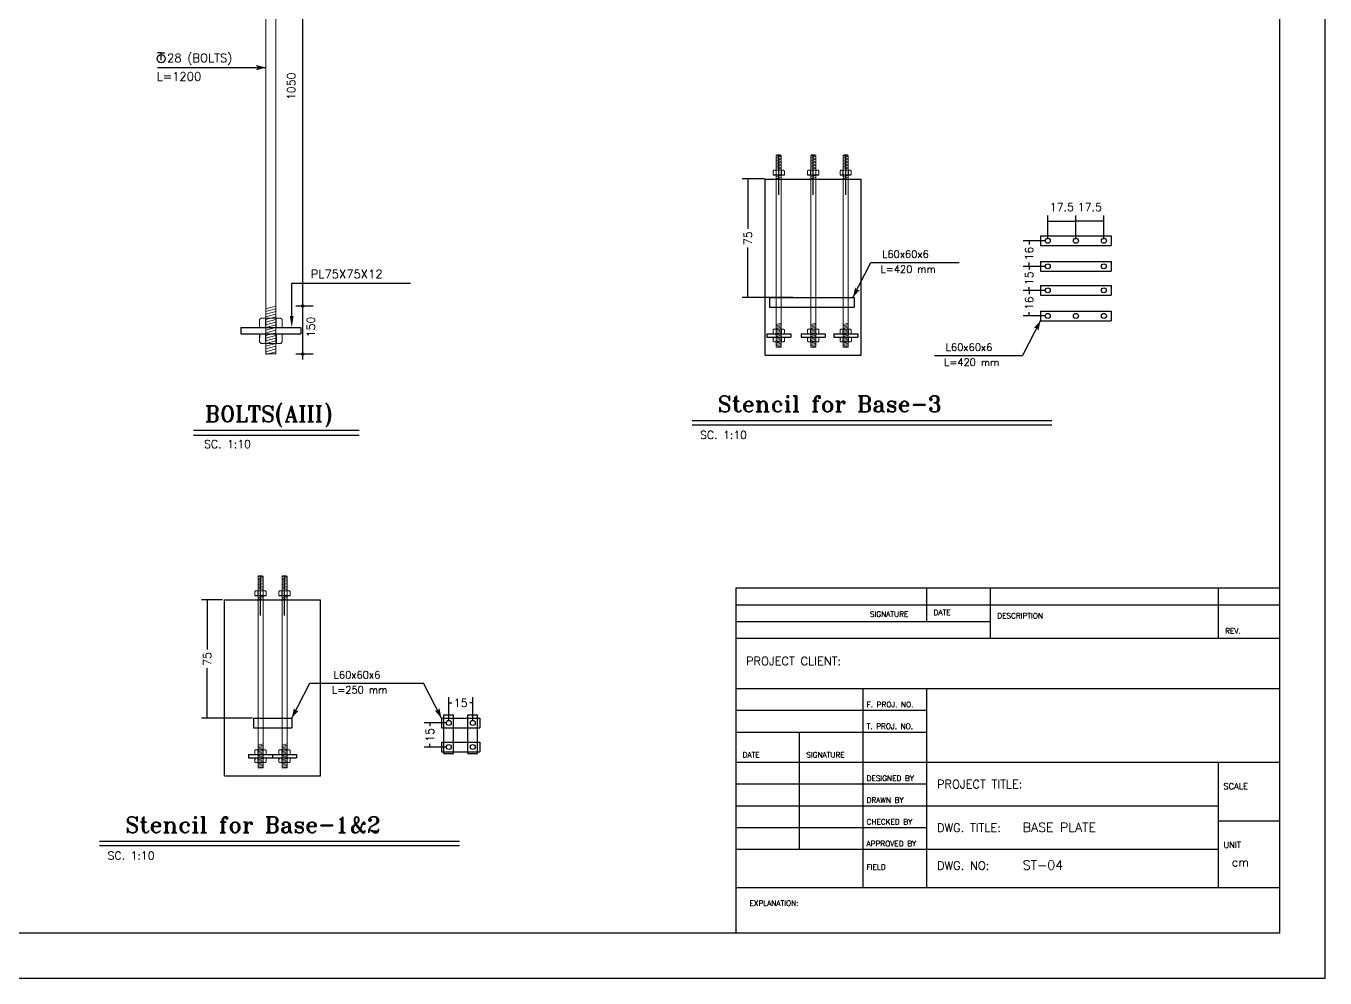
# Model space of a CAD drawing. Header units: inches. Extents: x 460503 to 460688, y 47570 to 48852.
# Drawn here: x 460549.58 to 460590.15, y 48649.44 to 48679.17 of the extents above; entities that cross this region are included whole.
import ezdxf
from ezdxf import colors
from ezdxf.entities.mleader import LeaderData, LeaderLine
from ezdxf.math import Vec2, Vec3

# ---------------------------------------------------------------- set-up
doc = ezdxf.new("R2010")
doc.units = ezdxf.units.IN
doc.header["$MEASUREMENT"] = 0
doc.linetypes.add('HIDDEN', pattern=[0.375, 0.25, -0.125])
for name, color, linetype in [('1', 1, 'Continuous'), ('1R', 1, 'Continuous'), ('3', 3, 'HIDDEN'), ('3G', 3, 'Continuous'), ('4C', 4, 'Continuous'), ('6M', 6, 'Continuous'), ('DIM', 8, 'Continuous'), ('E10', 3, 'Continuous'), ('lateral brace', 5, 'Continuous'), ('Layer4', 118, 'Continuous')]:
    doc.layers.add(name, color=color, linetype=linetype)
doc.layers.add('2', color=2, linetype='Continuous', lineweight=9)
doc.styles.add('E100', font='SIMPLEX.shx', dxfattribs={"width": 0.7})
doc.styles.add('ROMANS', font='ROMANS', dxfattribs={"width": 0.8})
doc.styles.add('ROMANT', font='romant')
doc.styles.get("Standard").update_dxf_attribs({"font": 'arial.ttf'})
doc.dimstyles.new('1-50', dxfattribs={"dimscale": 0, "dimtxt": 0.25, "dimasz": 0.18, "dimexe": 0.18, "dimexo": 0.0625, "dimgap": 0.09, "dimtad": 0, "dimdec": 0, "dimlfac": 50, "dimzin": 0, "dimdsep": 46, "dimtxsty": 'ROMANT', "dimblk": 'OBLIQUE', "dimcen": 0.09, "dimclrd": 1, "dimclre": 1, "dimclrt": 2, "dimadec": 0, "dimazin": 0, "dimtfac": 1, "dimtdec": 0, "dimtofl": 0, "dimtmove": 2, "dimatfit": 3, "dimldrblk": 'OBLIQUE', "dimfxl": 0.18, "dimtolj": 1, "dimtzin": 0, "dimarcsym": 0})

# ---------------------------------------------------------------- blocks, each defined once
blk = doc.blocks.new('*D769')
at = {"color": 1, "lineweight": -2, "transparency": 16777216}
for p, q in [((460555.716, 48661.25), (460555.058, 48661.25)), ((460555.238, 48661.25), (460555.238, 48659.693)), ((460555.238, 48657.55), (460555.238, 48659.108)), ((460556.655, 48657.55), (460555.058, 48657.55))]:
    blk.add_line(p, q, dxfattribs=at)
at = {"layer": 'Defpoints', "color": 0, "transparency": 16777216}
for p in [(460555.778, 48661.25), (460555.238, 48657.55), (460556.717, 48657.55)]:
    blk.add_point(p, dxfattribs=at)
at = {"color": 2, "transparency": 16777216, "insert": (460555.238, 48659.4), "char_height": 0.25, "attachment_point": 5, "rotation": 90, "style": 'ROMANT'}
blk.add_mtext('\\A1;75', dxfattribs=at)
blk = doc.blocks.new('_OBLIQUE')
blk = doc.blocks.new('*D770')
at = {"color": 1, "lineweight": -2, "transparency": 16777216}
for p, q in [((460562.78, 48657.463), (460562.78, 48658.206)), ((460563.53, 48657.463), (460563.53, 48658.206)), ((460562.78, 48658.026), (460562.875, 48658.026)), ((460563.53, 48658.026), (460563.436, 48658.026))]:
    blk.add_line(p, q, dxfattribs=at)
at = {"layer": 'Defpoints', "color": 0, "transparency": 16777216}
for p in [(460563.53, 48658.026), (460562.78, 48657.4), (460563.53, 48657.4)]:
    blk.add_point(p, dxfattribs=at)
at = {"color": 2, "transparency": 16777216, "insert": (460563.155, 48658.026), "char_height": 0.25, "attachment_point": 5, "style": 'ROMANT'}
blk.add_mtext('\\A1;15', dxfattribs=at)
blk = doc.blocks.new('*D771')
at = {"color": 1, "lineweight": -2, "transparency": 16777216}
for p, q in [((460562.718, 48657.4), (460562.015, 48657.4)), ((460562.195, 48657.4), (460562.195, 48657.306)), ((460562.718, 48656.65), (460562.015, 48656.65)), ((460562.195, 48656.65), (460562.195, 48656.745))]:
    blk.add_line(p, q, dxfattribs=at)
at = {"layer": 'Defpoints', "color": 0, "transparency": 16777216}
for p in [(460562.78, 48657.4), (460562.195, 48656.65), (460562.78, 48656.65)]:
    blk.add_point(p, dxfattribs=at)
at = {"color": 2, "transparency": 16777216, "insert": (460562.195, 48657.025), "char_height": 0.25, "attachment_point": 5, "rotation": 90, "style": 'ROMANT'}
blk.add_mtext('\\A1;15', dxfattribs=at)
blk = doc.blocks.new('*D772')
at = {"color": 1, "lineweight": -2, "transparency": 16777216}
for p, q in [((460572.639, 48674.389), (460571.943, 48674.389)), ((460572.123, 48674.389), (460572.123, 48672.831)), ((460572.123, 48670.689), (460572.123, 48672.246)), ((460573.54, 48670.689), (460571.943, 48670.689))]:
    blk.add_line(p, q, dxfattribs=at)
at = {"layer": 'Defpoints', "color": 0, "transparency": 16777216}
for p in [(460572.702, 48674.389), (460572.123, 48670.689), (460573.602, 48670.689)]:
    blk.add_point(p, dxfattribs=at)
at = {"color": 2, "transparency": 16777216, "insert": (460572.123, 48672.539), "char_height": 0.25, "attachment_point": 5, "rotation": 90, "style": 'ROMANT'}
blk.add_mtext('\\A1;75', dxfattribs=at)
blk = doc.blocks.new('*D773')
at = {"color": 1, "lineweight": -2, "transparency": 16777216}
for p, q in [((460581.489, 48672.509), (460581.489, 48673.252)), ((460582.364, 48672.509), (460582.364, 48673.252)), ((460581.489, 48673.072), (460582.364, 48673.072))]:
    blk.add_line(p, q, dxfattribs=at)
at = {"layer": 'Defpoints', "color": 0, "transparency": 16777216}
for p in [(460582.364, 48673.072), (460581.489, 48672.446), (460582.364, 48672.446)]:
    blk.add_point(p, dxfattribs=at)
at = {"color": 2, "transparency": 16777216, "insert": (460581.926, 48673.512), "char_height": 0.25, "attachment_point": 5, "style": 'ROMANT'}
blk.add_mtext('\\A1;17.5', dxfattribs=at)
blk = doc.blocks.new('*D774')
at = {"color": 1, "lineweight": -2, "transparency": 16777216}
for p, q in [((460581.426, 48671.661), (460580.724, 48671.661)), ((460580.904, 48671.661), (460580.904, 48671.567)), ((460581.426, 48670.911), (460580.724, 48670.911)), ((460580.904, 48670.911), (460580.904, 48671.006))]:
    blk.add_line(p, q, dxfattribs=at)
at = {"layer": 'Defpoints', "color": 0, "transparency": 16777216}
for p in [(460581.489, 48671.661), (460580.904, 48670.911), (460581.489, 48670.911)]:
    blk.add_point(p, dxfattribs=at)
at = {"color": 2, "transparency": 16777216, "insert": (460580.904, 48671.286), "char_height": 0.25, "attachment_point": 5, "rotation": 90, "style": 'ROMANT'}
blk.add_mtext('\\A1;15', dxfattribs=at)
blk = doc.blocks.new('*D775')
at = {"color": 1, "lineweight": -2, "transparency": 16777216}
for p, q in [((460581.426, 48672.461), (460580.724, 48672.461)), ((460580.904, 48672.461), (460580.904, 48672.342)), ((460581.426, 48671.661), (460580.724, 48671.661)), ((460580.904, 48671.661), (460580.904, 48671.781))]:
    blk.add_line(p, q, dxfattribs=at)
at = {"layer": 'Defpoints', "color": 0, "transparency": 16777216}
for p in [(460581.489, 48672.461), (460580.904, 48671.661), (460581.489, 48671.661)]:
    blk.add_point(p, dxfattribs=at)
at = {"color": 2, "transparency": 16777216, "insert": (460580.904, 48672.061), "char_height": 0.25, "attachment_point": 5, "rotation": 90, "style": 'ROMANT'}
blk.add_mtext('\\A1;16', dxfattribs=at)
blk = doc.blocks.new('*D776')
at = {"color": 1, "lineweight": -2, "transparency": 16777216}
for p, q in [((460581.426, 48670.911), (460580.724, 48670.911)), ((460580.904, 48670.911), (460580.904, 48670.792)), ((460581.426, 48670.111), (460580.724, 48670.111)), ((460580.904, 48670.111), (460580.904, 48670.231))]:
    blk.add_line(p, q, dxfattribs=at)
at = {"layer": 'Defpoints', "color": 0, "transparency": 16777216}
for p in [(460581.489, 48670.911), (460580.904, 48670.111), (460581.489, 48670.111)]:
    blk.add_point(p, dxfattribs=at)
at = {"color": 2, "transparency": 16777216, "insert": (460580.904, 48670.511), "char_height": 0.25, "attachment_point": 5, "rotation": 90, "style": 'ROMANT'}
blk.add_mtext('\\A1;16', dxfattribs=at)
blk = doc.blocks.new('*D777')
at = {"color": 1, "lineweight": -2, "transparency": 16777216}
for p, q in [((460582.364, 48672.509), (460582.364, 48673.252)), ((460583.239, 48672.509), (460583.239, 48673.252)), ((460583.239, 48673.072), (460582.364, 48673.072))]:
    blk.add_line(p, q, dxfattribs=at)
at = {"layer": 'Defpoints', "color": 0, "transparency": 16777216}
for p in [(460582.364, 48673.072), (460582.364, 48672.446), (460583.239, 48672.446)]:
    blk.add_point(p, dxfattribs=at)
at = {"color": 2, "transparency": 16777216, "insert": (460582.801, 48673.512), "char_height": 0.25, "attachment_point": 5, "style": 'ROMANT'}
blk.add_mtext('\\A1;17.5', dxfattribs=at)

msp = doc.modelspace()

# ---------------------------------------------------------------- linework, layer by layer
at = {"color": 2}
for p, q in [((460572.91063777, 48674.51508068), (460573.00898435, 48674.51508068)), ((460573.00898435, 48674.51508068), (460573.16523435, 48674.51508068)), ((460573.16523435, 48674.51508068), (460573.26276368, 48674.51512842)), ((460573.9863881, 48674.51508068), (460574.08473468, 48674.51508068)), ((460574.08473468, 48674.51508068), (460574.24098468, 48674.51508068)), ((460574.24098468, 48674.51508068), (460574.338514, 48674.51512842)), ((460575.00058806, 48674.51508068), (460575.09893464, 48674.51508068)), ((460575.09893464, 48674.51508068), (460575.25518464, 48674.51508068)), ((460575.25518464, 48674.51508068), (460575.35271397, 48674.51512842)), ((460556.72671627, 48661.37691563), (460556.82506285, 48661.37691563)), ((460556.82506285, 48661.37691563), (460556.98131285, 48661.37691563)), ((460556.98131285, 48661.37691563), (460557.07884217, 48661.37696336)), ((460557.47671627, 48661.37691563), (460557.57506285, 48661.37691563)), ((460557.57506285, 48661.37691563), (460557.73131285, 48661.37691563)), ((460557.73131285, 48661.37691563), (460557.82884217, 48661.37696336))]:
    msp.add_line(p, q, dxfattribs=at)
at = {"layer": '1'}
for p, q in [((460571.74860333, 48661.60615802), (460571.74860333, 48650.85104051)), ((460571.74860333, 48661.60615802), (460571.74860333, 48652.26362406)), ((460588.72955203, 48661.60615802), (460571.74860333, 48661.60615802)), ((460577.71284497, 48660.55979984), (460577.71284497, 48661.60615802)), ((460579.70092552, 48660.03662075), (460579.70092552, 48661.60615802)), ((460586.81616116, 48660.03662075), (460586.81616116, 48661.60615802)), ((460588.72955203, 48661.08297893), (460571.74860333, 48661.08297893)), ((460579.70092552, 48660.55979984), (460571.74860333, 48660.55979984)), ((460588.72955203, 48660.03662075), (460571.74860333, 48660.03662075)), ((460588.72955203, 48658.46708347), (460571.74860333, 48658.46708347)), ((460575.72476443, 48652.26362406), (460575.72476443, 48658.46708347)), ((460577.71284497, 48652.26362406), (460577.71284497, 48658.46708347)), ((460577.71284497, 48657.78695065), (460571.74860333, 48657.78695065)), ((460577.71284497, 48657.10681784), (460571.74860333, 48657.10681784)), ((460573.73668388, 48653.4445642), (460573.73668388, 48657.10681784)), ((460577.71284497, 48656.16509547), (460571.74860333, 48656.16509547)), ((460588.72955203, 48656.16509547), (460577.71284497, 48656.16509547)), ((460586.81616116, 48652.26362406), (460586.81616116, 48656.16509547)), ((460577.71284497, 48655.48496265), (460571.74860333, 48655.48496265)), ((460586.81616116, 48654.80482983), (460571.74860333, 48654.80482983)), ((460577.71284497, 48654.12469702), (460571.74860333, 48654.12469702)), ((460588.72955203, 48654.33396865), (460586.81616116, 48654.33396865)), ((460577.71284497, 48653.4445642), (460571.74860333, 48653.4445642)), ((460586.81616116, 48653.4445642), (460577.71284497, 48653.4445642)), ((460571.74860333, 48652.26362406), (460588.72955203, 48652.26362406))]:
    msp.add_line(p, q, dxfattribs=at)
msp.add_lwpolyline([(460507.46120186, 48650.85104051), (460588.72955203, 48650.85104051), (460588.72955203, 48707.48403714), (460507.46120186, 48707.48403714)], close=True, dxfattribs=at)
at = {"layer": '1R'}
for p, q in [((460558.21786825, 48684.65067743), (460558.21786825, 48668.75009419)), ((460553.6887092, 48677.86787285), (460557.07066673, 48677.86787285)), ((460573.08710935, 48673.89008068), (460573.08710935, 48675.14008068)), ((460574.16285968, 48673.89008068), (460574.16285968, 48675.14008068)), ((460575.17705964, 48673.89008068), (460575.17705964, 48675.14008068)), ((460575.40205964, 48670.68862379), (460575.96260859, 48671.78173377)), ((460575.96260859, 48671.78173377), (460578.71861902, 48671.78173377)), ((460558.00862203, 48670.42472255), (460558.5442586, 48670.42472255)), ((460581.2637133, 48669.96905328), (460580.70316434, 48668.8759433)), ((460558.00862203, 48668.92472255), (460558.5442586, 48668.92472255)), ((460558.00862203, 48668.92472255), (460558.5442586, 48668.92472255)), ((460577.94715392, 48668.8759433), (460580.70316434, 48668.8759433)), ((460556.90318785, 48660.75191563), (460556.90318785, 48662.00191563)), ((460557.65318785, 48660.75191563), (460557.65318785, 48662.00191563)), ((460557.87818785, 48657.55045874), (460558.4387368, 48658.64356872)), ((460558.4387368, 48658.64356872), (460561.99474722, 48658.64356872)), ((460562.55529618, 48657.55045874), (460561.99474722, 48658.64356872)), ((460555.77803633, 48655.75045874), (460558.77833936, 48655.75045874))]:
    msp.add_line(p, q, dxfattribs=at)
at = {"layer": '2'}
for p, q in [((460557.07066673, 48668.92472255), (460557.07066673, 48684.36369385)), ((460557.38316673, 48668.92472255), (460557.38316673, 48684.02698317)), ((460573.00813769, 48675.10790941), (460573.16465158, 48675.08039079)), ((460573.00816068, 48675.0609593), (460573.16467457, 48675.03344068)), ((460573.00818366, 48675.01400918), (460573.16469756, 48674.98649056)), ((460573.00820665, 48674.96705907), (460573.16523435, 48674.93945011)), ((460573.00820665, 48674.920113), (460573.16523435, 48674.89250404)), ((460573.00820665, 48674.87316692), (460573.16523435, 48674.84555797)), ((460573.00820665, 48674.82622085), (460573.16523435, 48674.79861189)), ((460573.0402691, 48675.13912085), (460573.00898435, 48675.10780545)), ((460573.00898435, 48669.1383198), (460573.00898435, 48675.10780545)), ((460573.00898435, 48675.10780545), (460573.0090648, 48674.94348005)), ((460573.02889266, 48675.12773326), (460573.16464009, 48675.10386585)), ((460573.03942291, 48675.13827383), (460573.13332314, 48675.1383198)), ((460573.13332314, 48675.1383198), (460573.16463854, 48675.10703505)), ((460573.16463854, 48675.10703505), (460573.16471899, 48674.94270965)), ((460573.16523435, 48669.1383198), (460573.16523435, 48674.93945011)), ((460574.08388802, 48675.10790941), (460574.24040191, 48675.08039079)), ((460574.08391101, 48675.0609593), (460574.2404249, 48675.03344068)), ((460574.08393399, 48675.01400918), (460574.24044788, 48674.98649056)), ((460574.08395698, 48674.96705907), (460574.24098468, 48674.93945011)), ((460574.08395698, 48674.920113), (460574.24098468, 48674.89250404)), ((460574.08395698, 48674.87316692), (460574.24098468, 48674.84555797)), ((460574.08395698, 48674.82622085), (460574.24098468, 48674.79861189)), ((460574.11601943, 48675.13912085), (460574.08473468, 48675.10780545)), ((460574.08473468, 48669.1383198), (460574.08473468, 48675.10780545)), ((460574.08473468, 48675.10780545), (460574.08481513, 48674.94348005)), ((460574.10464299, 48675.12773326), (460574.24039042, 48675.10386585)), ((460574.11517324, 48675.13827383), (460574.20907347, 48675.1383198)), ((460574.20907347, 48675.1383198), (460574.24038887, 48675.10703505)), ((460574.24038887, 48675.10703505), (460574.24046932, 48674.94270965)), ((460574.24098468, 48669.1383198), (460574.24098468, 48674.93945011)), ((460575.09808798, 48675.10790941), (460575.25460187, 48675.08039079)), ((460575.09811097, 48675.0609593), (460575.25462486, 48675.03344068)), ((460575.09813395, 48675.01400918), (460575.25464785, 48674.98649056)), ((460575.09815694, 48674.96705907), (460575.25518464, 48674.93945011)), ((460575.09815694, 48674.920113), (460575.25518464, 48674.89250404)), ((460575.09815694, 48674.87316692), (460575.25518464, 48674.84555797)), ((460575.09815694, 48674.82622085), (460575.25518464, 48674.79861189)), ((460575.13021939, 48675.13912085), (460575.09893464, 48675.10780545)), ((460575.09893464, 48669.1383198), (460575.09893464, 48675.10780545)), ((460575.09893464, 48675.10780545), (460575.09901509, 48674.94348005)), ((460575.11884295, 48675.12773326), (460575.25459038, 48675.10386585)), ((460575.1293732, 48675.13827383), (460575.22327343, 48675.1383198)), ((460575.22327343, 48675.1383198), (460575.25458883, 48675.10703505)), ((460575.25458883, 48675.10703505), (460575.25466928, 48674.94270965)), ((460575.25518464, 48669.1383198), (460575.25518464, 48674.93945011)), ((460572.9105775, 48674.63818329), (460572.93404107, 48674.66166984)), ((460572.9105775, 48674.63818329), (460572.91063777, 48674.51508068)), ((460572.93404107, 48674.66166984), (460573.23921681, 48674.66181925)), ((460573.00189854, 48674.66170306), (460573.00197033, 48674.51508068)), ((460573.00820665, 48674.77927478), (460573.16523435, 48674.75166582)), ((460573.00820665, 48674.7323287), (460573.16523435, 48674.70471975)), ((460573.00831439, 48674.51498706), (460573.00844641, 48674.24532)), ((460573.00831681, 48674.51004263), (460573.1648307, 48674.48252402)), ((460573.00833979, 48674.46309252), (460573.16485369, 48674.4355739)), ((460573.00836278, 48674.41614241), (460573.16487667, 48674.38862379)), ((460573.17135933, 48674.66178603), (460573.17143116, 48674.51508068)), ((460573.26270336, 48674.63835568), (460573.23921681, 48674.66181925)), ((460573.26270336, 48674.63835568), (460573.2627637, 48674.51508068)), ((460573.98632783, 48674.63818329), (460574.00979139, 48674.66166984)), ((460573.98632783, 48674.63818329), (460573.9863881, 48674.51508068)), ((460574.00979139, 48674.66166984), (460574.31496714, 48674.66181925)), ((460574.07764887, 48674.66170306), (460574.07772066, 48674.51508068)), ((460574.08395698, 48674.77927478), (460574.24098468, 48674.75166582)), ((460574.08395698, 48674.7323287), (460574.24098468, 48674.70471975)), ((460574.08406471, 48674.51498706), (460574.08419674, 48674.24532)), ((460574.08406713, 48674.51004263), (460574.24058103, 48674.48252402)), ((460574.08409012, 48674.46309252), (460574.24060401, 48674.4355739)), ((460574.08411311, 48674.41614241), (460574.240627, 48674.38862379)), ((460574.24710966, 48674.66178603), (460574.24718149, 48674.51508068)), ((460574.33845369, 48674.63835568), (460574.31496714, 48674.66181925)), ((460574.33845369, 48674.63835568), (460574.33851403, 48674.51508068)), ((460575.00052779, 48674.63818329), (460575.02399135, 48674.66166984)), ((460575.00052779, 48674.63818329), (460575.00058806, 48674.51508068)), ((460575.02399135, 48674.66166984), (460575.3291671, 48674.66181925)), ((460575.09184883, 48674.66170306), (460575.09192062, 48674.51508068)), ((460575.09815694, 48674.77927478), (460575.25518464, 48674.75166582)), ((460575.09815694, 48674.7323287), (460575.25518464, 48674.70471975)), ((460575.09826468, 48674.51498706), (460575.0983967, 48674.24532)), ((460575.0982671, 48674.51004263), (460575.25478099, 48674.48252402)), ((460575.09829008, 48674.46309252), (460575.25480397, 48674.4355739)), ((460575.09831307, 48674.41614241), (460575.25482696, 48674.38862379)), ((460575.26130962, 48674.66178603), (460575.26138145, 48674.51508068)), ((460575.35265365, 48674.63835568), (460575.3291671, 48674.66181925)), ((460575.35265365, 48674.63835568), (460575.35271399, 48674.51508068)), ((460557.38316673, 48670.41959553), (460557.07066673, 48670.33586141)), ((460557.38316673, 48670.33586141), (460557.07066673, 48670.25212729)), ((460556.87385303, 48669.99586585), (460556.92078016, 48670.04283896)), ((460556.87385303, 48669.99586585), (460556.87397371, 48669.74937775)), ((460556.92078016, 48670.04283896), (460557.53113165, 48670.04313778)), ((460557.05649512, 48670.0429054), (460557.05663878, 48669.74946718)), ((460557.38316673, 48670.25212729), (460557.07066673, 48670.16839316)), ((460557.38316673, 48670.16839316), (460557.07066673, 48670.08465904)), ((460557.38316673, 48670.08465904), (460557.07066673, 48670.00092492)), ((460557.38316673, 48670.00092492), (460557.07066673, 48669.91719079)), ((460557.3954167, 48670.04307133), (460557.39556036, 48669.74963312)), ((460557.57810475, 48669.99621065), (460557.53113165, 48670.04313778)), ((460557.57810475, 48669.99621065), (460557.57822543, 48669.74972255)), ((460556.87479083, 48669.30323442), (460556.87479083, 48669.54972255)), ((460556.87479083, 48669.54972255), (460557.57904263, 48669.54972255)), ((460557.05745592, 48669.2562843), (460557.05745592, 48669.54972255)), ((460557.38316673, 48669.91719079), (460557.07066673, 48669.83345667)), ((460557.38316673, 48669.83345667), (460557.07066673, 48669.74972255)), ((460557.38316673, 48669.74972255), (460557.07066673, 48669.66598843)), ((460557.38316673, 48669.66598843), (460557.07066673, 48669.5822543)), ((460557.38316673, 48669.5822543), (460557.07066673, 48669.49852018)), ((460557.39637754, 48669.2562843), (460557.39637754, 48669.54972255)), ((460557.57904263, 48669.30323442), (460557.57904263, 48669.54972255)), ((460572.9105775, 48669.67389145), (460572.93404107, 48669.697378)), ((460572.9105775, 48669.67389145), (460572.91063784, 48669.5506474)), ((460572.93404107, 48669.697378), (460573.23921681, 48669.69752741)), ((460573.00189854, 48669.69741123), (460573.00197038, 48669.55069212)), ((460573.16523435, 48669.88575629), (460573.00898435, 48669.84388923)), ((460573.16523435, 48669.84388923), (460573.00898435, 48669.80202217)), ((460573.16523435, 48669.80202217), (460573.00898435, 48669.76015511)), ((460573.16523435, 48669.76015511), (460573.00898435, 48669.71828805)), ((460573.16523435, 48669.71828805), (460573.00898435, 48669.67642098)), ((460573.16523435, 48669.67642098), (460573.00898435, 48669.63455392)), ((460573.16523435, 48669.63455392), (460573.00898435, 48669.59268686)), ((460573.16523435, 48669.59268686), (460573.00898435, 48669.5508198)), ((460573.16523435, 48669.5508198), (460573.00898435, 48669.50895274)), ((460573.17135933, 48669.69749419), (460573.17143117, 48669.55077508)), ((460573.26270336, 48669.67406385), (460573.23921681, 48669.69752741)), ((460573.26270336, 48669.67406385), (460573.2627637, 48669.5508198)), ((460573.98632783, 48669.67389145), (460574.00979139, 48669.697378)), ((460573.98632783, 48669.67389145), (460573.98638817, 48669.5506474)), ((460574.00979139, 48669.697378), (460574.31496714, 48669.69752741)), ((460574.07764887, 48669.69741123), (460574.0777207, 48669.55069212)), ((460574.24098468, 48669.88575629), (460574.08473468, 48669.84388923)), ((460574.24098468, 48669.84388923), (460574.08473468, 48669.80202217)), ((460574.24098468, 48669.80202217), (460574.08473468, 48669.76015511)), ((460574.24098468, 48669.76015511), (460574.08473468, 48669.71828805)), ((460574.24098468, 48669.71828805), (460574.08473468, 48669.67642098)), ((460574.24098468, 48669.67642098), (460574.08473468, 48669.63455392)), ((460574.24098468, 48669.63455392), (460574.08473468, 48669.59268686)), ((460574.24098468, 48669.59268686), (460574.08473468, 48669.5508198)), ((460574.24098468, 48669.5508198), (460574.08473468, 48669.50895274)), ((460574.24710966, 48669.69749419), (460574.24718149, 48669.55077508)), ((460574.33845369, 48669.67406385), (460574.31496714, 48669.69752741)), ((460574.33845369, 48669.67406385), (460574.33851403, 48669.5508198)), ((460575.00052779, 48669.67389145), (460575.02399135, 48669.697378)), ((460575.00052779, 48669.67389145), (460575.00058813, 48669.5506474)), ((460575.02399135, 48669.697378), (460575.3291671, 48669.69752741)), ((460575.09184883, 48669.69741123), (460575.09192066, 48669.55069212)), ((460575.25518464, 48669.88575629), (460575.09893464, 48669.84388923)), ((460575.25518464, 48669.84388923), (460575.09893464, 48669.80202217)), ((460575.25518464, 48669.80202217), (460575.09893464, 48669.76015511)), ((460575.25518464, 48669.76015511), (460575.09893464, 48669.71828805)), ((460575.25518464, 48669.71828805), (460575.09893464, 48669.67642098)), ((460575.25518464, 48669.67642098), (460575.09893464, 48669.63455392)), ((460575.25518464, 48669.63455392), (460575.09893464, 48669.59268686)), ((460575.25518464, 48669.59268686), (460575.09893464, 48669.5508198)), ((460575.25518464, 48669.5508198), (460575.09893464, 48669.50895274)), ((460575.26130962, 48669.69749419), (460575.26138145, 48669.55077508)), ((460575.35265365, 48669.67406385), (460575.3291671, 48669.69752741)), ((460575.35265365, 48669.67406385), (460575.35271399, 48669.5508198)), ((460556.87479083, 48669.30323442), (460556.92174095, 48669.2562843)), ((460556.92174095, 48669.2562843), (460557.53209251, 48669.2562843)), ((460557.38316673, 48669.49852018), (460557.07066673, 48669.41478606)), ((460557.38316673, 48669.41478606), (460557.07066673, 48669.33105194)), ((460557.38316673, 48669.33105194), (460557.07066673, 48669.24731781)), ((460557.38316673, 48669.24731781), (460557.07066673, 48669.16358369)), ((460557.38316673, 48669.16358369), (460557.07066673, 48669.07984957)), ((460557.57904263, 48669.30323442), (460557.53209251, 48669.2562843)), ((460572.9110464, 48669.32757573), (460572.9110464, 48669.4508198)), ((460572.9110464, 48669.4508198), (460573.2631723, 48669.4508198)), ((460572.9110464, 48669.32757573), (460572.93452146, 48669.30410067)), ((460572.93452146, 48669.30410067), (460573.23969724, 48669.30410067)), ((460573.00237895, 48669.30410067), (460573.00237895, 48669.4508198)), ((460573.16523435, 48669.50895274), (460573.00898435, 48669.46708568)), ((460573.16523435, 48669.46708568), (460573.00898435, 48669.42521862)), ((460573.16523435, 48669.42521862), (460573.00898435, 48669.38335155)), ((460573.16523435, 48669.38335155), (460573.00898435, 48669.34148449)), ((460573.16523435, 48669.34148449), (460573.00898435, 48669.29961743)), ((460573.16523435, 48669.29961743), (460573.00898435, 48669.25775037)), ((460573.16523435, 48669.25775037), (460573.00898435, 48669.21588331)), ((460573.16523435, 48669.21588331), (460573.00898435, 48669.17401625)), ((460573.16523435, 48669.17401625), (460573.00898435, 48669.13214919)), ((460573.00898435, 48669.1383198), (460573.16523435, 48669.1383198)), ((460573.17183976, 48669.30410067), (460573.17183976, 48669.4508198)), ((460573.2631723, 48669.32757573), (460573.23969724, 48669.30410067)), ((460573.2631723, 48669.32757573), (460573.2631723, 48669.4508198)), ((460573.98679673, 48669.32757573), (460573.98679673, 48669.4508198)), ((460573.98679673, 48669.4508198), (460574.33892263, 48669.4508198)), ((460573.98679673, 48669.32757573), (460574.01027179, 48669.30410067)), ((460574.01027179, 48669.30410067), (460574.31544757, 48669.30410067)), ((460574.07812927, 48669.30410067), (460574.07812927, 48669.4508198)), ((460574.24098468, 48669.50895274), (460574.08473468, 48669.46708568)), ((460574.24098468, 48669.46708568), (460574.08473468, 48669.42521862)), ((460574.24098468, 48669.42521862), (460574.08473468, 48669.38335155)), ((460574.24098468, 48669.38335155), (460574.08473468, 48669.34148449)), ((460574.24098468, 48669.34148449), (460574.08473468, 48669.29961743)), ((460574.24098468, 48669.29961743), (460574.08473468, 48669.25775037)), ((460574.24098468, 48669.25775037), (460574.08473468, 48669.21588331)), ((460574.24098468, 48669.21588331), (460574.08473468, 48669.17401625)), ((460574.24098468, 48669.17401625), (460574.08473468, 48669.13214919)), ((460574.08473468, 48669.1383198), (460574.24098468, 48669.1383198)), ((460574.24759008, 48669.30410067), (460574.24759008, 48669.4508198)), ((460574.33892263, 48669.32757573), (460574.31544757, 48669.30410067)), ((460574.33892263, 48669.32757573), (460574.33892263, 48669.4508198)), ((460575.00099669, 48669.32757573), (460575.00099669, 48669.4508198)), ((460575.00099669, 48669.4508198), (460575.35312259, 48669.4508198)), ((460575.00099669, 48669.32757573), (460575.02447175, 48669.30410067)), ((460575.02447175, 48669.30410067), (460575.32964753, 48669.30410067)), ((460575.09232923, 48669.30410067), (460575.09232923, 48669.4508198)), ((460575.25518464, 48669.50895274), (460575.09893464, 48669.46708568)), ((460575.25518464, 48669.46708568), (460575.09893464, 48669.42521862)), ((460575.25518464, 48669.42521862), (460575.09893464, 48669.38335155)), ((460575.25518464, 48669.38335155), (460575.09893464, 48669.34148449)), ((460575.25518464, 48669.34148449), (460575.09893464, 48669.29961743)), ((460575.25518464, 48669.29961743), (460575.09893464, 48669.25775037)), ((460575.25518464, 48669.25775037), (460575.09893464, 48669.21588331)), ((460575.25518464, 48669.21588331), (460575.09893464, 48669.17401625)), ((460575.25518464, 48669.17401625), (460575.09893464, 48669.13214919)), ((460575.09893464, 48669.1383198), (460575.25518464, 48669.1383198)), ((460575.26179004, 48669.30410067), (460575.26179004, 48669.4508198)), ((460575.35312259, 48669.32757573), (460575.32964753, 48669.30410067)), ((460575.35312259, 48669.32757573), (460575.35312259, 48669.4508198)), ((460557.38316673, 48669.07984957), (460557.07066673, 48668.99611545)), ((460557.38316673, 48668.99611545), (460557.07066673, 48668.91238132)), ((460557.07066673, 48668.92472255), (460557.38316673, 48668.92472255)), ((460556.82421619, 48661.96974436), (460556.98073008, 48661.94222574)), ((460556.82423917, 48661.92279425), (460556.98075307, 48661.89527563)), ((460556.82426216, 48661.87584413), (460556.98077605, 48661.84832551)), ((460556.82428515, 48661.82889402), (460556.98131285, 48661.80128506)), ((460556.8563476, 48662.0009558), (460556.82506285, 48661.9696404)), ((460556.82506285, 48656.00015475), (460556.82506285, 48661.9696404)), ((460556.82506285, 48661.9696404), (460556.8251433, 48661.805315)), ((460556.84497116, 48661.98956821), (460556.98071859, 48661.9657008)), ((460556.85550141, 48662.00010877), (460556.94940163, 48662.00015475)), ((460556.94940163, 48662.00015475), (460556.98071703, 48661.96887)), ((460556.98071703, 48661.96887), (460556.98079749, 48661.80454459)), ((460557.57421619, 48661.96974436), (460557.73073008, 48661.94222574)), ((460557.57423917, 48661.92279425), (460557.73075307, 48661.89527563)), ((460557.57426216, 48661.87584413), (460557.73077605, 48661.84832551)), ((460557.57428515, 48661.82889402), (460557.73131285, 48661.80128506)), ((460557.6063476, 48662.0009558), (460557.57506285, 48661.9696404)), ((460557.57506285, 48656.00015475), (460557.57506285, 48661.9696404)), ((460557.57506285, 48661.9696404), (460557.5751433, 48661.805315)), ((460557.59497116, 48661.98956821), (460557.73071859, 48661.9657008)), ((460557.60550141, 48662.00010877), (460557.69940163, 48662.00015475)), ((460557.69940163, 48662.00015475), (460557.73071703, 48661.96887)), ((460557.73071703, 48661.96887), (460557.73079749, 48661.80454459)), ((460556.726656, 48661.50001823), (460556.75011956, 48661.52350478)), ((460556.726656, 48661.50001823), (460556.72671627, 48661.37691563)), ((460556.75011956, 48661.52350478), (460557.05529531, 48661.5236542)), ((460556.81797704, 48661.52353801), (460556.81804882, 48661.37691563)), ((460556.82428515, 48661.78194794), (460556.98131285, 48661.75433899)), ((460556.82428515, 48661.73500187), (460556.98131285, 48661.70739291)), ((460556.82428515, 48661.6880558), (460556.98131285, 48661.66044684)), ((460556.82428515, 48661.64110972), (460556.98131285, 48661.61350077)), ((460556.82428515, 48661.59416365), (460556.98131285, 48661.56655469)), ((460556.98131285, 48656.00015475), (460556.98131285, 48661.80128506)), ((460556.98743783, 48661.52362097), (460556.98750965, 48661.37691563)), ((460557.07878186, 48661.50019063), (460557.05529531, 48661.5236542)), ((460557.07878186, 48661.50019063), (460557.0788422, 48661.37691563)), ((460557.476656, 48661.50001823), (460557.50011956, 48661.52350478)), ((460557.476656, 48661.50001823), (460557.47671627, 48661.37691563)), ((460557.50011956, 48661.52350478), (460557.80529531, 48661.5236542)), ((460557.56797704, 48661.52353801), (460557.56804882, 48661.37691563)), ((460557.57428515, 48661.78194794), (460557.73131285, 48661.75433899)), ((460557.57428515, 48661.73500187), (460557.73131285, 48661.70739291)), ((460557.57428515, 48661.6880558), (460557.73131285, 48661.66044684)), ((460557.57428515, 48661.64110972), (460557.73131285, 48661.61350077)), ((460557.57428515, 48661.59416365), (460557.73131285, 48661.56655469)), ((460557.73131285, 48656.00015475), (460557.73131285, 48661.80128506)), ((460557.73743783, 48661.52362097), (460557.73750965, 48661.37691563)), ((460557.82878186, 48661.50019063), (460557.80529531, 48661.5236542)), ((460557.82878186, 48661.50019063), (460557.8288422, 48661.37691563)), ((460556.82439288, 48661.37682201), (460556.82452491, 48661.10715495)), ((460556.8243953, 48661.37187758), (460556.9809092, 48661.34435896)), ((460556.82441829, 48661.32492747), (460556.98093218, 48661.29740885)), ((460556.82444128, 48661.27797735), (460556.98095517, 48661.25045874)), ((460557.57439288, 48661.37682201), (460557.57452491, 48661.10715495)), ((460557.5743953, 48661.37187758), (460557.7309092, 48661.34435896)), ((460557.57441829, 48661.32492747), (460557.73093218, 48661.29740885)), ((460557.57444128, 48661.27797735), (460557.73095517, 48661.25045874)), ((460556.726656, 48656.5357264), (460556.75011956, 48656.55921295)), ((460556.75011956, 48656.55921295), (460557.05529531, 48656.55936236)), ((460556.81797704, 48656.55924617), (460556.81804887, 48656.41252707)), ((460556.98131285, 48656.74759124), (460556.82506285, 48656.70572418)), ((460556.98131285, 48656.70572418), (460556.82506285, 48656.66385712)), ((460556.98131285, 48656.66385712), (460556.82506285, 48656.62199005)), ((460556.98131285, 48656.62199005), (460556.82506285, 48656.58012299)), ((460556.98131285, 48656.58012299), (460556.82506285, 48656.53825593)), ((460556.98743783, 48656.55932914), (460556.98750966, 48656.41261003)), ((460557.07878186, 48656.5358988), (460557.05529531, 48656.55936236)), ((460557.476656, 48656.5357264), (460557.50011956, 48656.55921295)), ((460557.50011956, 48656.55921295), (460557.80529531, 48656.55936236)), ((460557.56797704, 48656.55924617), (460557.56804887, 48656.41252707)), ((460557.73131285, 48656.74759124), (460557.57506285, 48656.70572418)), ((460557.73131285, 48656.70572418), (460557.57506285, 48656.66385712)), ((460557.73131285, 48656.66385712), (460557.57506285, 48656.62199005)), ((460557.73131285, 48656.62199005), (460557.57506285, 48656.58012299)), ((460557.73131285, 48656.58012299), (460557.57506285, 48656.53825593)), ((460557.73743783, 48656.55932914), (460557.73750966, 48656.41261003)), ((460557.82878186, 48656.5358988), (460557.80529531, 48656.55936236)), ((460556.726656, 48656.5357264), (460556.72671634, 48656.41248235)), ((460556.7271249, 48656.18941068), (460556.7271249, 48656.31265475)), ((460556.7271249, 48656.31265475), (460557.0792508, 48656.31265475)), ((460556.7271249, 48656.18941068), (460556.75059996, 48656.16593562)), ((460556.75059996, 48656.16593562), (460557.05577574, 48656.16593562)), ((460556.81845744, 48656.16593562), (460556.81845744, 48656.31265475)), ((460556.98131285, 48656.53825593), (460556.82506285, 48656.49638887)), ((460556.98131285, 48656.49638887), (460556.82506285, 48656.45452181)), ((460556.98131285, 48656.45452181), (460556.82506285, 48656.41265475)), ((460556.98131285, 48656.41265475), (460556.82506285, 48656.37078769)), ((460556.98131285, 48656.37078769), (460556.82506285, 48656.32892063)), ((460556.98131285, 48656.32892063), (460556.82506285, 48656.28705356)), ((460556.98131285, 48656.28705356), (460556.82506285, 48656.2451865)), ((460556.98131285, 48656.2451865), (460556.82506285, 48656.20331944)), ((460556.98131285, 48656.20331944), (460556.82506285, 48656.16145238)), ((460556.98131285, 48656.16145238), (460556.82506285, 48656.11958532)), ((460556.98791825, 48656.16593562), (460556.98791825, 48656.31265475)), ((460557.0792508, 48656.18941068), (460557.05577574, 48656.16593562)), ((460557.07878186, 48656.5358988), (460557.0788422, 48656.41265475)), ((460557.0792508, 48656.18941068), (460557.0792508, 48656.31265475)), ((460557.476656, 48656.5357264), (460557.47671634, 48656.41248235)), ((460557.4771249, 48656.18941068), (460557.4771249, 48656.31265475)), ((460557.4771249, 48656.31265475), (460557.8292508, 48656.31265475)), ((460557.4771249, 48656.18941068), (460557.50059996, 48656.16593562)), ((460557.50059996, 48656.16593562), (460557.80577574, 48656.16593562)), ((460557.56845744, 48656.16593562), (460557.56845744, 48656.31265475)), ((460557.73131285, 48656.53825593), (460557.57506285, 48656.49638887)), ((460557.73131285, 48656.49638887), (460557.57506285, 48656.45452181)), ((460557.73131285, 48656.45452181), (460557.57506285, 48656.41265475)), ((460557.73131285, 48656.41265475), (460557.57506285, 48656.37078769)), ((460557.73131285, 48656.37078769), (460557.57506285, 48656.32892063)), ((460557.73131285, 48656.32892063), (460557.57506285, 48656.28705356)), ((460557.73131285, 48656.28705356), (460557.57506285, 48656.2451865)), ((460557.73131285, 48656.2451865), (460557.57506285, 48656.20331944)), ((460557.73131285, 48656.20331944), (460557.57506285, 48656.16145238)), ((460557.73131285, 48656.16145238), (460557.57506285, 48656.11958532)), ((460557.73791825, 48656.16593562), (460557.73791825, 48656.31265475)), ((460557.8292508, 48656.18941068), (460557.80577574, 48656.16593562)), ((460557.82878186, 48656.5358988), (460557.8288422, 48656.41265475)), ((460557.8292508, 48656.18941068), (460557.8292508, 48656.31265475)), ((460556.98131285, 48656.11958532), (460556.82506285, 48656.07771826)), ((460556.98131285, 48656.07771826), (460556.82506285, 48656.0358512)), ((460556.98131285, 48656.0358512), (460556.82506285, 48655.99398413)), ((460556.82506285, 48656.00015475), (460556.98131285, 48656.00015475)), ((460557.73131285, 48656.11958532), (460557.57506285, 48656.07771826)), ((460557.73131285, 48656.07771826), (460557.57506285, 48656.0358512)), ((460557.73131285, 48656.0358512), (460557.57506285, 48655.99398413)), ((460557.57506285, 48656.00015475), (460557.73131285, 48656.00015475))]:
    msp.add_line(p, q, dxfattribs=at)
at = {"layer": '3'}
for points in [[(460557.07066673, 48677.86787285), (460556.81343142, 48677.86787285), (460556.75703207, 48677.95192886)], [(460557.07066673, 48677.86787285), (460556.81343142, 48677.86787285), (460556.75703207, 48677.78381685)]]:
    msp.add_solid(points, dxfattribs=at)
at = {"layer": '3G'}
for p, q in [((460553.79916684, 48678.32529103), (460553.68710018, 48678.32529103)), ((460553.79916684, 48678.32529103), (460553.91123351, 48678.32529103)), ((460553.79916684, 48678.09590481), (460553.79916684, 48678.32529103)), ((460572.66270816, 48668.88862379), (460572.66270816, 48674.38862379)), ((460572.66270816, 48674.38862379), (460575.66301119, 48674.38862379)), ((460575.66301119, 48668.88862379), (460575.66301119, 48674.38862379)), ((460581.2637133, 48672.61132018), (460583.4637133, 48672.61132018)), ((460581.2637133, 48672.61132018), (460581.2637133, 48672.31132018)), ((460583.4637133, 48672.61132018), (460583.4637133, 48672.31132018)), ((460581.2637133, 48672.31132018), (460583.4637133, 48672.31132018)), ((460581.2637133, 48671.81132018), (460583.4637133, 48671.81132018)), ((460581.2637133, 48671.81132018), (460581.2637133, 48671.51132018)), ((460583.4637133, 48671.81132018), (460583.4637133, 48671.51132018)), ((460581.2637133, 48671.51132018), (460583.4637133, 48671.51132018)), ((460581.2637133, 48671.06132018), (460583.4637133, 48671.06132018)), ((460581.2637133, 48671.06132018), (460581.2637133, 48670.76132018)), ((460581.2637133, 48670.76132018), (460583.4637133, 48670.76132018)), ((460583.4637133, 48671.06132018), (460583.4637133, 48670.76132018)), ((460572.79753297, 48670.68862379), (460575.43673293, 48670.68862379)), ((460572.79753297, 48670.68862379), (460572.79753297, 48670.38862379)), ((460572.79753297, 48670.38862379), (460575.43673293, 48670.38862379)), ((460575.43673293, 48670.68862379), (460575.43673293, 48670.38862379)), ((460581.2637133, 48670.26132018), (460583.4637133, 48670.26132018)), ((460581.2637133, 48670.26132018), (460581.2637133, 48669.96132018)), ((460581.2637133, 48669.96132018), (460583.4637133, 48669.96132018)), ((460583.4637133, 48670.26132018), (460583.4637133, 48669.96132018)), ((460556.28941673, 48669.74972255), (460558.16441673, 48669.74972255)), ((460556.28941673, 48669.74972255), (460556.28941673, 48669.54972255)), ((460556.28941673, 48669.54972255), (460558.16441673, 48669.54972255)), ((460558.16441673, 48669.74972255), (460558.16441673, 48669.54972255)), ((460572.71210935, 48669.5508198), (460573.46210935, 48669.5508198)), ((460572.71210935, 48669.5508198), (460572.71210935, 48669.4508198)), ((460573.46210935, 48669.5508198), (460573.46210935, 48669.4508198)), ((460573.46210935, 48669.5508198), (460573.46210935, 48669.4508198)), ((460573.78785968, 48669.5508198), (460573.78785968, 48669.4508198)), ((460573.78785968, 48669.5508198), (460574.53785968, 48669.5508198)), ((460574.53785968, 48669.5508198), (460574.53785968, 48669.4508198)), ((460574.80205964, 48669.5508198), (460574.80205964, 48669.4508198)), ((460574.80205964, 48669.5508198), (460575.55205964, 48669.5508198)), ((460574.80205964, 48669.5508198), (460574.80205964, 48669.4508198)), ((460575.55205964, 48669.5508198), (460575.55205964, 48669.4508198)), ((460572.71210935, 48669.4508198), (460573.46210935, 48669.4508198)), ((460573.78785968, 48669.4508198), (460574.53785968, 48669.4508198)), ((460574.80205964, 48669.4508198), (460575.55205964, 48669.4508198)), ((460572.66270816, 48668.88862379), (460575.66301119, 48668.88862379)), ((460570.37956313, 48666.84539907), (460581.6139245, 48666.84539907)), ((460570.37956313, 48666.71098568), (460581.6139245, 48666.71098568)), ((460554.80688477, 48666.39303961, -0.00000026), (460559.98567061, 48666.39303961, -0.00000026)), ((460555.77803633, 48655.75045874), (460555.77803633, 48661.25045874)), ((460555.77803633, 48661.25045874), (460558.77833936, 48661.25045874)), ((460558.77833936, 48655.75045874), (460558.77833936, 48661.25045874)), ((460556.67818785, 48657.55045874), (460557.87818785, 48657.55045874)), ((460556.67818785, 48657.55045874), (460556.67818785, 48657.25045874)), ((460557.87818785, 48657.55045874), (460557.87818785, 48657.25045874)), ((460562.55529618, 48657.55045874), (460563.75529618, 48657.55045874)), ((460562.55529618, 48657.55045874), (460562.55529618, 48657.25045874)), ((460562.63029618, 48656.45045874), (460562.63029618, 48657.65045874)), ((460562.63029618, 48657.65045874), (460562.93029618, 48657.65045874)), ((460562.93029618, 48656.45045874), (460562.93029618, 48657.65045874)), ((460563.38029618, 48656.45045874), (460563.38029618, 48657.65045874)), ((460563.38029618, 48657.65045874), (460563.68029618, 48657.65045874)), ((460563.68029618, 48656.45045874), (460563.68029618, 48657.65045874)), ((460563.75529618, 48657.55045874), (460563.75529618, 48657.25045874)), ((460556.67818785, 48657.25045874), (460557.87818785, 48657.25045874)), ((460562.55529618, 48657.25045874), (460563.75529618, 48657.25045874)), ((460562.55529618, 48656.80045874), (460563.75529618, 48656.80045874)), ((460562.55529618, 48656.80045874), (460562.55529618, 48656.50045874)), ((460563.75529618, 48656.80045874), (460563.75529618, 48656.50045874)), ((460556.52818785, 48656.41265475), (460557.27818785, 48656.41265475)), ((460556.52818785, 48656.41265475), (460556.52818785, 48656.31265475)), ((460556.52818785, 48656.31265475), (460557.27818785, 48656.31265475)), ((460557.27818785, 48656.41265475), (460557.27818785, 48656.31265475)), ((460557.27818785, 48656.41265475), (460558.02818785, 48656.41265475)), ((460557.27818785, 48656.41265475), (460557.27818785, 48656.31265475)), ((460557.27818785, 48656.31265475), (460558.02818785, 48656.31265475)), ((460558.02818785, 48656.41265475), (460558.02818785, 48656.31265475)), ((460562.55529618, 48656.50045874), (460563.75529618, 48656.50045874)), ((460562.63029618, 48656.45045874), (460562.93029618, 48656.45045874)), ((460563.38029618, 48656.45045874), (460563.68029618, 48656.45045874)), ((460551.87889959, 48653.70723402), (460563.11326096, 48653.70723402)), ((460551.87889959, 48653.57282063), (460563.11326096, 48653.57282063))]:
    msp.add_line(p, q, dxfattribs=at)
for centre, radius in [((460553.79916684, 48678.14687952), 0.12616125), ((460581.4887133, 48672.46132018), 0.078125), ((460582.3637133, 48672.46132018), 0.078125), ((460583.2387133, 48672.46132018), 0.078125), ((460581.4887133, 48671.66132018), 0.078125), ((460583.2387133, 48671.66132018), 0.078125), ((460581.4887133, 48670.91132018), 0.078125), ((460583.2387133, 48670.91132018), 0.078125), ((460581.4887133, 48670.11132018), 0.078125), ((460582.3637133, 48670.11132018), 0.078125), ((460583.2387133, 48670.11132018), 0.078125), ((460562.78029618, 48657.40045874), 0.078125), ((460563.53029618, 48657.40045874), 0.078125), ((460562.78029618, 48656.65045874), 0.078125), ((460563.53029618, 48656.65045874), 0.078125)]:
    msp.add_circle(centre, radius, dxfattribs=at)
for points in [[(460575.40205964, 48670.68862379), (460575.51943703, 48670.91751798), (460575.4703772, 48671.00605855)], [(460575.40205964, 48670.68862379), (460575.51943703, 48670.91751798), (460575.61996733, 48670.92934843)], [(460581.2637133, 48669.96905328), (460581.1463359, 48669.74015908), (460581.04580561, 48669.72832864)], [(460581.2637133, 48669.96905328), (460581.1463359, 48669.74015908), (460581.19539574, 48669.65161852)], [(460557.87818785, 48657.55045874), (460557.99556524, 48657.77935293), (460557.9465054, 48657.8678935)], [(460557.87818785, 48657.55045874), (460557.99556524, 48657.77935293), (460558.09609553, 48657.79118338)], [(460562.55529618, 48657.55045874), (460562.43791879, 48657.77935293), (460562.33738849, 48657.79118338)], [(460562.55529618, 48657.55045874), (460562.43791879, 48657.77935293), (460562.48697862, 48657.8678935)]]:
    msp.add_solid(points, dxfattribs=at)
at = {"layer": '6M'}
msp.add_line((460554.80688477, 48666.54303961, -0.00000026), (460559.98567061, 48666.54303961, -0.00000026), dxfattribs=at)
for centre in [(460558.21786825, 48670.42472255), (460558.21786825, 48668.92472255)]:
    msp.add_circle(centre, 0.03787945, dxfattribs=at)
at = {"layer": 'DIM'}
for p, q in [((460556.87479083, 48669.54972255), (460556.87479083, 48669.42842448)), ((460572.9110464, 48669.4508198), (460572.9110464, 48669.39017077)), ((460573.98679673, 48669.4508198), (460573.98679673, 48669.39017077)), ((460575.00099669, 48669.4508198), (460575.00099669, 48669.39017077)), ((460556.7271249, 48656.31265475), (460556.7271249, 48656.25200572)), ((460557.4771249, 48656.31265475), (460557.4771249, 48656.25200572))]:
    msp.add_line(p, q, dxfattribs=at)
msp.add_lwpolyline([(460506.04537694, 48649.43521559), (460590.14537694, 48649.43521559), (460590.14537694, 48708.89986206), (460506.04537694, 48708.89986206)], close=True, dxfattribs=at)
at = {"layer": 'lateral brace'}
msp.add_lwpolyline([(460506.04537694, 48649.43521559), (460590.14537694, 48649.43521559), (460590.14537694, 48708.89986206), (460506.04537694, 48708.89986206)], close=True, dxfattribs=at)
at = {"layer": 'Layer4'}
msp.add_lwpolyline([(460590.14537694, 48708.89986206), (460506.04537694, 48708.89986206), (460506.04537694, 48649.43521559), (460590.14537694, 48649.43521559)], close=True, dxfattribs=at)

# ---------------------------------------------------------------- texts
at = {"layer": '1', "style": 'ROMANS'}
for s, height, p in [('SIGNATURE', 0.167417309, (460575.93403606, 48660.71675356)), ('DATE', 0.167417309, (460577.92211661, 48660.76907147)), ('DESCRIPTION', 0.1674173092, (460579.91019716, 48660.66443566)), ('REV.', 0.167417309, (460587.0254328, 48660.19357447)), ('PROJECT CLIENT:', 0.2615895456, (460572.06251079, 48659.20227205)), ('F. PROJ. NO.', 0.1674173092, (460575.82940024, 48657.89158647)), ('T. PROJ. NO.', 0.1674173092, (460575.82940024, 48657.21145365)), ('DATE', 0.167417309, (460571.95787497, 48656.3220492)), ('SIGNATURE', 0.167417309, (460573.94595552, 48656.3220492)), ('DESIGNED BY', 0.1674173092, (460575.82940024, 48655.58959847)), ('PROJECT TITLE:', 0.2615895456, (460578.02675243, 48655.35795507)), ('SCALE', 0.188344473, (460586.97311489, 48655.32800893)), ('DRAWN BY', 0.167417309, (460575.82940024, 48654.90946565)), ('CHECKED BY', 0.167417309, (460575.82940024, 48654.22933283)), ('DWG. TITLE:', 0.2615895456, (460578.02675243, 48653.99768943)), ('APPROVED BY', 0.1674173092, (460575.82940024, 48653.54920002)), ('UNIT', 0.188344473, (460586.97311489, 48653.49688211)), ('FIELD', 0.167417309, (460575.82940024, 48652.81674929)), ('DWG. NO:', 0.261589546, (460578.02675243, 48652.81674929)), ('cm', 0.261589546, (460587.23470443, 48652.92138511)), ('EXPLANATION:', 0.1674173092, (460572.17270318, 48651.68801021))]:
    msp.add_text(s, height=height, dxfattribs=at).set_placement(p)
at = {"layer": '3G'}
for s, height, style, p in [('  28 (BOLTS)', 0.264, 'ROMANS', (460553.62073913, 48678.03786749)), ('L=1200', 0.264, 'ROMANS', (460553.65820625, 48677.45905571)), ('L60x60x6', 0.225, 'ROMANT', (460576.31641616, 48671.92864044)), ('PL75X75X12', 0.264, 'ROMANS', (460558.47253986, 48671.28822768)), ('L=420 mm', 0.225, 'ROMANT', (460576.26445614, 48671.4599725)), ('L60x60x6', 0.225, 'ROMANT', (460578.30096149, 48669.02284997)), ('L=420 mm', 0.225, 'ROMANT', (460578.24900147, 48668.55418203)), ('SC. 1:10', 0.249999993, 'ROMANT', (460570.62687324, 48666.27008238)), ('SC. 1:10', 0.25, 'ROMANS', (460555.13727189, 48665.98585246, -0.00000026)), ('L60x60x6', 0.225, 'ROMANT', (460559.18807143, 48658.79047539)), ('L=250 mm', 0.225, 'ROMANT', (460559.13611141, 48658.32180745)), ('SC. 1:10', 0.249999993, 'ROMANT', (460552.1262097, 48653.13191732))]:
    msp.add_text(s, height=height, dxfattribs=dict(at, style=style)).set_placement(p)
at = {"layer": '3G', "style": 'ROMANS'}
for s, p in [('1050', (460557.98789403, 48676.85430086)), ('150', (460558.59815561, 48669.44582573))]:
    msp.add_text(s, height=0.25, rotation=90, dxfattribs=at).set_placement(p)
at = {"layer": '4C', "style": 'ROMANT'}
for s, p in [('Stencil for Base-3', (460571.18296765, 48667.11241072)), ('BOLTS(AIII)', (460555.1668291, 48666.80294776, -0.00000026)), ('Stencil for Base-1&2', (460552.68230411, 48653.97424566))]:
    msp.add_text(s, height=0.5, dxfattribs=at).set_placement(p)
at = {"layer": 'E10', "color": 3, "style": 'E100'}
for s, p in [('BASE PLATE', (460580.70460128, 48653.99768943)), ('ST-04', (460580.70460128, 48652.81674929))]:
    msp.add_text(s, height=0.28865, dxfattribs=at).set_placement(p)

# ---------------------------------------------------------------- dimensions: what is measured, and where the dimension line sits
for base, p1, p2, angle, text, picture, middle in [((460572.1226846, 48670.68862379), (460572.70191748, 48674.38862379), (460573.60206899, 48670.68862379), 90, '75', '*D772', (460572.1226846, 48672.53862379)), ((460582.3637133, 48673.07194481), (460583.2387133, 48672.44608832), (460582.3637133, 48672.44608832), 180, '17.5', '*D777', (460582.8012133, 48673.51194481)), ((460580.90366815, 48671.66132018), (460581.4887133, 48672.46132018), (460581.4887133, 48671.66132018), 90, '16', '*D775', (460580.90366815, 48672.06132018)), ((460580.90366815, 48670.91132018), (460581.4887133, 48671.66132018), (460581.4887133, 48670.91132018), 90, '15', '*D774', (460580.90366815, 48671.28632018)), ((460580.90366815, 48670.11132018), (460581.4887133, 48670.91132018), (460581.4887133, 48670.11132018), 90, '16', '*D776', (460580.90366815, 48670.51132018)), ((460555.23801276, 48657.55045874), (460555.77803633, 48661.25045874), (460556.71739716, 48657.55045874), 90, '75', '*D769', (460555.23801276, 48659.40045873)), ((460562.19525103, 48656.65045874), (460562.78029618, 48657.40045874), (460562.78029618, 48656.65045874), 90, '15', '*D771', (460562.19525103, 48657.02545874))]:
    dim = msp.add_linear_dim(base=base, p1=p1, p2=p2, angle=angle, text=text, dimstyle='1-50', override={"dimscale": 1})
    dim.commit()
    dim.dimension.update_dxf_attribs({"geometry": picture, "text_midpoint": middle})
for base, p1, p2, text, picture, middle in [((460582.3637133, 48673.07194481), (460581.4887133, 48672.44608832), (460582.3637133, 48672.44608832), '17.5', '*D773', (460581.9262133, 48673.51194481)), ((460563.53029618, 48658.02631523), (460562.78029618, 48657.40045874), (460563.53029618, 48657.40045874), '15', '*D770', (460563.15529618, 48658.02631523))]:
    dim = msp.add_linear_dim(base=base, p1=p1, p2=p2, text=text, dimstyle='1-50', override={"dimscale": 1})
    dim.commit()
    dim.dimension.update_dxf_attribs({"geometry": picture, "text_midpoint": middle})

# ---------------------------------------------------------------- leaders
at = {"layer": '1R'}
ml = msp.add_multileader_mtext('Standard', dxfattribs=at)
ml.set_content('', color=256)
ml.set_leader_properties()
ml.build(insert=Vec2(0, 0))
ml.multileader.update_dxf_attribs({"dogleg_length": 0.36, "arrow_head_size": 0.36})
ctx = ml.context
ctx.base_point, ctx.char_height, ctx.arrow_head_size, ctx.landing_gap_size, ctx.plane_origin = Vec3(460561.58570529, 48671.14011423), 0.36, 0.36, 0.18, Vec3(460557.87727404, 48669.74972255)
notes = []
notes.append((ctx, [(0, (1, 1, 0), (460557.87727404, 48671.14011423), (1, 0), 3.70843125, [(0, [(460557.87727404, 48669.74972255)], 0, [])])]))
ctx.mtext.insert, ctx.mtext.flow_direction = Vec3(460561.76570529, 48671.32011423), 5
for ctx, leaders in notes:
    for number, flags, end, landing, length, lines in leaders:
        leader = LeaderData()
        leader.index, (leader.has_last_leader_line, leader.has_dogleg_vector, leader.attachment_direction) = number, flags
        leader.last_leader_point, leader.dogleg_vector, leader.dogleg_length = Vec3(end), Vec3(landing), length
        for number, points, colour, breaks in lines:
            line = LeaderLine()
            line.index, line.vertices, line.color, line.breaks = number, Vec3.list(points), colors.encode_raw_color(colour), breaks
            leader.lines.append(line)
        ctx.leaders.append(leader)

doc.saveas('drawing.dxf')
